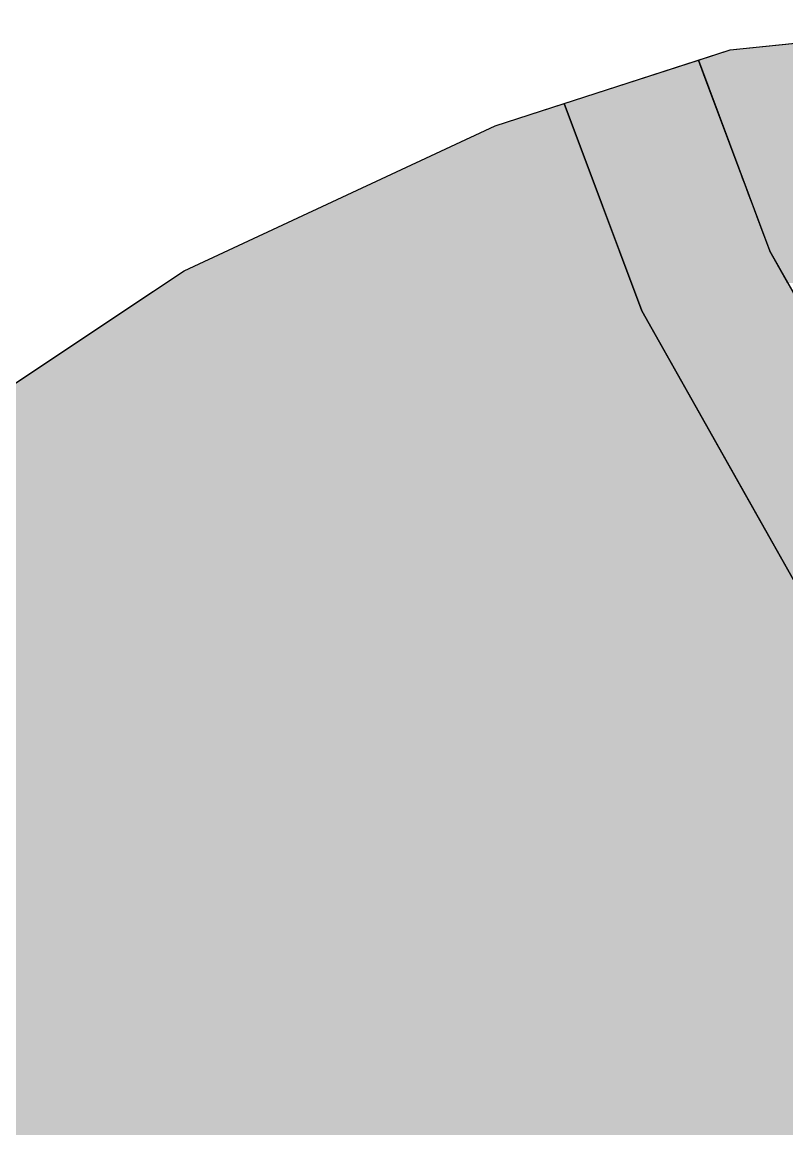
# Model space of a CAD drawing. Extents: x 2108.6 to 2122.7, y 1552.8 to 1562.7.
# Drawn here: x 2120.77346 to 2120.80202, y 1556.77979 to 1556.82112 of the extents above; entities that cross this region are included whole.
import ezdxf

# ---------------------------------------------------------------- set-up
doc = ezdxf.new("R2010")
doc.units = 0
doc.layers.get('0').update_dxf_attribs({"linetype": 'CONTINUOUS'})

# ---------------------------------------------------------------- blocks, each defined once
blk = doc.blocks.new('*U62')
at = {"color": 252, "linetype": 'CONTINUOUS'}
for p, q in [((3488.104, 1195.899), (3498.582, 1199.285)), ((3498.582, 1199.285), (3499.851, 1195.899)), ((3492.428, 1184.357), (3488.104, 1195.899)), ((3499.851, 1195.899), (3504.174, 1184.357)), ((3494.173, 1179.697), (3492.428, 1184.357)), ((3504.174, 1184.357), (3506.803, 1179.697)), ((3502.262, 1165.358), (3494.173, 1179.697)), ((3506.015, 1158.704), (3502.262, 1165.358))]:
    blk.add_line(p, q, dxfattribs=at)
at = {"color": 252, "linetype": 'CONTINUOUS', "extrusion": (0, 0, -1)}
for points in [[(-3498.582, 1199.285), (-3499.851, 1195.899), (-3488.104, 1195.899)], [(-3488.104, 1195.899), (-3504.174, 1184.357), (-3492.428, 1184.357)], [(-3488.104, 1195.899), (-3499.851, 1195.899), (-3504.174, 1184.357)], [(-3492.428, 1184.357), (-3506.803, 1179.697), (-3494.173, 1179.697)], [(-3492.428, 1184.357), (-3504.174, 1184.357), (-3506.803, 1179.697)], [(-3494.173, 1179.697), (-3514.891, 1165.358), (-3502.262, 1165.358)], [(-3494.173, 1179.697), (-3506.803, 1179.697), (-3514.891, 1165.358)], [(-3502.262, 1165.358), (-3521.382, 1158.704), (-3506.015, 1158.704)], [(-3502.262, 1165.358), (-3514.891, 1165.358), (-3521.382, 1158.704)]]:
    blk.add_solid(points, dxfattribs=at)
blk = doc.blocks.new('*U63')
at = {"color": 253, "linetype": 'CONTINUOUS'}
for p, q in [((3501.071, 1200.089), (3511.593, 1201.167)), ((3498.582, 1199.285), (3501.071, 1200.089)), ((3499.089, 1197.934), (3498.582, 1199.285)), ((3501.896, 1190.439), (3499.089, 1197.934)), ((3501.919, 1190.378), (3501.896, 1190.439)), ((3502.031, 1190.078), (3501.919, 1190.378)), ((3502.229, 1189.55), (3502.031, 1190.078)), ((3502.506, 1188.812), (3502.229, 1189.55)), ((3502.85, 1187.891), (3502.506, 1188.812)), ((3503.251, 1186.821), (3502.85, 1187.891)), ((3503.694, 1185.64), (3503.251, 1186.821)), ((3504.161, 1184.391), (3503.694, 1185.64)), ((3504.174, 1184.357), (3504.161, 1184.391)), ((3504.872, 1183.119), (3504.174, 1184.357)), ((3505.577, 1181.87), (3504.872, 1183.119))]:
    blk.add_line(p, q, dxfattribs=at)
at = {"color": 253, "linetype": 'CONTINUOUS', "extrusion": (0, 0, -1)}
for points in [[(-3511.593, 1201.167), (-3555.209, 1200.089), (-3501.071, 1200.089)], [(-3501.071, 1200.089), (-3559.771, 1199.285), (-3498.582, 1199.285)], [(-3501.071, 1200.089), (-3555.209, 1200.089), (-3559.771, 1199.285)], [(-3498.582, 1199.285), (-3567.439, 1197.934), (-3499.089, 1197.934)], [(-3498.582, 1199.285), (-3559.771, 1199.285), (-3567.439, 1197.934)], [(-3499.089, 1197.934), (-3582.447, 1190.439), (-3501.896, 1190.439)], [(-3499.089, 1197.934), (-3567.439, 1197.934), (-3582.447, 1190.439)], [(-3501.896, 1190.439), (-3542.523, 1190.378), (-3501.919, 1190.378)], [(-3501.896, 1190.439), (-3545.067, 1190.439), (-3542.523, 1190.378)], [(-3501.919, 1190.378), (-3540.047, 1190.078), (-3502.031, 1190.078)], [(-3501.919, 1190.378), (-3542.523, 1190.378), (-3540.047, 1190.078)], [(-3502.031, 1190.078), (-3537.73, 1189.55), (-3502.229, 1189.55)], [(-3502.031, 1190.078), (-3540.047, 1190.078), (-3537.73, 1189.55)], [(-3502.229, 1189.55), (-3535.656, 1188.812), (-3502.506, 1188.812)], [(-3502.229, 1189.55), (-3537.73, 1189.55), (-3535.656, 1188.812)], [(-3502.506, 1188.812), (-3533.898, 1187.891), (-3502.85, 1187.891)], [(-3502.506, 1188.812), (-3535.656, 1188.812), (-3533.898, 1187.891)], [(-3502.85, 1187.891), (-3532.521, 1186.821), (-3503.251, 1186.821)], [(-3502.85, 1187.891), (-3533.898, 1187.891), (-3532.521, 1186.821)], [(-3503.251, 1186.821), (-3531.574, 1185.64), (-3503.694, 1185.64)], [(-3503.251, 1186.821), (-3532.521, 1186.821), (-3531.574, 1185.64)], [(-3503.694, 1185.64), (-3531.092, 1184.391), (-3504.161, 1184.391)], [(-3503.694, 1185.64), (-3531.574, 1185.64), (-3531.092, 1184.391)], [(-3504.161, 1184.391), (-3531.092, 1184.357), (-3504.174, 1184.357)], [(-3504.161, 1184.391), (-3531.092, 1184.391), (-3531.092, 1184.357)], [(-3504.174, 1184.357), (-3531.092, 1183.119), (-3504.872, 1183.119)], [(-3504.174, 1184.357), (-3531.092, 1184.357), (-3531.092, 1183.119)], [(-3504.872, 1183.119), (-3531.574, 1181.87), (-3505.577, 1181.87)], [(-3504.872, 1183.119), (-3531.092, 1183.119), (-3531.574, 1181.87)]]:
    blk.add_solid(points, dxfattribs=at)
blk = doc.blocks.new('*U65')
at = {"color": 216, "linetype": 'CONTINUOUS'}
for p, q in [((3482.725, 1194.161), (3488.104, 1195.899)), ((3488.104, 1195.899), (3488.755, 1194.161)), ((3458.444, 1182.844), (3482.725, 1194.161)), ((3488.755, 1194.161), (3492.995, 1182.844)), ((3453.718, 1179.697), (3458.444, 1182.844)), ((3492.995, 1182.844), (3494.173, 1179.697)), ((3434.163, 1166.676), (3453.718, 1179.697)), ((3494.173, 1179.697), (3501.518, 1166.676)), ((3501.518, 1166.676), (3506.015, 1158.704))]:
    blk.add_line(p, q, dxfattribs=at)
at = {"color": 216, "linetype": 'CONTINUOUS', "extrusion": (0, 0, -1)}
for points in [[(-3488.104, 1195.899), (-3488.755, 1194.161), (-3482.725, 1194.161)], [(-3482.725, 1194.161), (-3492.995, 1182.844), (-3458.444, 1182.844)], [(-3482.725, 1194.161), (-3488.755, 1194.161), (-3492.995, 1182.844)], [(-3458.444, 1182.844), (-3494.173, 1179.697), (-3453.718, 1179.697)], [(-3458.444, 1182.844), (-3492.995, 1182.844), (-3494.173, 1179.697)], [(-3453.718, 1179.697), (-3501.518, 1166.676), (-3434.163, 1166.676)], [(-3453.718, 1179.697), (-3494.173, 1179.697), (-3501.518, 1166.676)], [(-3434.163, 1166.676), (-3506.015, 1158.704), (-3425.848, 1158.704)], [(-3434.163, 1166.676), (-3501.518, 1166.676), (-3506.015, 1158.704)], [(-3425.848, 1158.704), (-3523.474, 1140.807), (-3407.184, 1140.807)], [(-3425.848, 1158.704), (-3506.015, 1158.704), (-3523.474, 1140.807)], [(-3407.184, 1140.807), (-3528.514, 1135.64), (-3403.43, 1135.64)], [(-3407.184, 1140.807), (-3523.474, 1140.807), (-3528.514, 1135.64)], [(-3403.43, 1135.64), (-3552.986, 1113.754), (-3387.532, 1113.754)], [(-3403.43, 1135.64), (-3528.514, 1135.64), (-3552.986, 1113.754)]]:
    blk.add_solid(points, dxfattribs=at)
blk = doc.blocks.new('ROCKET')
at = {"color": 216}
blk.add_lwpolyline([(3434.163, 1166.676), (3458.444, 1182.844), (3482.725, 1194.161), (3501.071, 1200.089), (3522.114, 1202.245), (3549.094, 1201.167), (3567.439, 1197.934), (3589.022, 1187.155), (3608.987, 1165.598), (3618.16, 1144.58), (3624.096, 1114.939), (3624.635, 1082.603), (3614.383, 1036.795), (3583.219, 990.627)], dxfattribs=at)
for points in [[(3498.582, 1199.285), (3504.174, 1184.357), (3514.891, 1165.358), (3536.126, 1143.59), (3568.232, 1114.877), (3597.354, 1100.157), (3624.493, 1091.091)], [(3488.104, 1195.899), (3494.173, 1179.697), (3506.015, 1158.704), (3528.514, 1135.64), (3561.978, 1105.712), (3593.107, 1089.977), (3623.978, 1079.666)]]:
    blk.add_lwpolyline(points)
at = {"color": 253, "linetype": 'CONTINUOUS'}
blk.add_blockref('*U63', (0, 0), dxfattribs=at)
at = {"color": 252, "linetype": 'CONTINUOUS'}
blk.add_blockref('*U62', (0, 0), dxfattribs=at)
at = {"color": 216, "linetype": 'CONTINUOUS'}
blk.add_blockref('*U65', (0, 0), dxfattribs=at)
blk = doc.blocks.new('MYREPUBLIC')
at = {"xscale": 0.8927864447397837, "yscale": 0.8927864447397837, "zscale": 0.8927864447397837}
blk.add_blockref('ROCKET', (538.207, 127.86), dxfattribs=at)

msp = doc.modelspace()

# ---------------------------------------------------------------- block references
at = {"xscale": 0.0005358643918571, "yscale": 0.0005358643918571, "zscale": 0.0005358643918571}
msp.add_blockref('MYREPUBLIC', (2118.836545, 1556.177435), dxfattribs=at)

doc.saveas('drawing.dxf')
